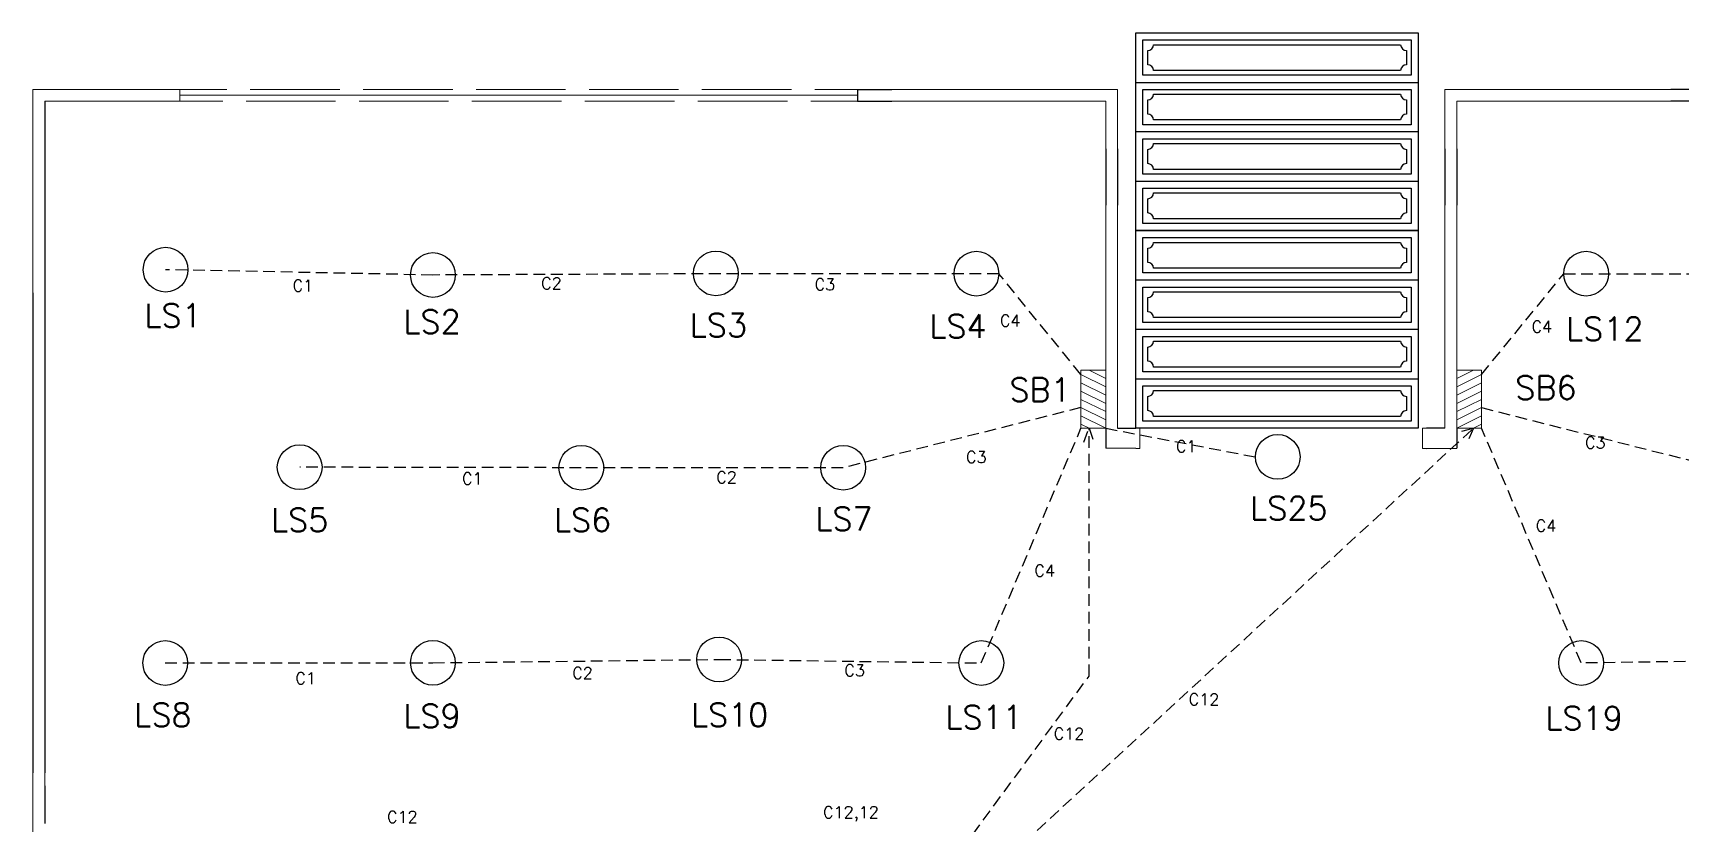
# Model space of a CAD drawing. Header units: inches. Extents: x 860 to 1934, y 89 to 855.
# Drawn here: x 867 to 1571, y 517 to 855 of the extents above; entities that cross this region are included whole.
import ezdxf

# ---------------------------------------------------------------- set-up
doc = ezdxf.new("R2010")
doc.units = ezdxf.units.IN
doc.header["$LTSCALE"] = 20
doc.header["$MEASUREMENT"] = 0
doc.linetypes.add('DASHEDX2', pattern=[1.5, 1, -0.5])
doc.linetypes.add('HIDDEN', pattern=[0.375, 0.25, -0.125])
doc.layers.add('Hidden', color=3, linetype='HIDDEN')
doc.layers.add('Legend', color=6, linetype='Continuous')
doc.styles.add('style1', font='txt.shx', dxfattribs={"height": 41})

# ---------------------------------------------------------------- blocks, each defined once
blk = doc.blocks.new('Garage Door - Paneled 10 ft.')
for p, q in [((0, 63), (120, 63)), ((120, 42), (0, 42)), ((0, 21), (120, 21))]:
    blk.add_line(p, q)
for points in [[(0, 0), (0, 84), (120, 84), (120, 0)], [(3, 66), (3, 81), (117, 81), (117, 66)], [(3, 45), (3, 60), (117, 60), (117, 45)], [(3, 24), (3, 39), (117, 39), (117, 24)], [(3, 3), (3, 18), (117, 18), (117, 3)]]:
    blk.add_lwpolyline(points, close=True)
for points in [[(7.5, 79), (112.5, 79)], [(5, 70.5), (5, 76.5)], [(115, 76.5), (115, 70.5)], [(112.5, 68), (7.5, 68)], [(7.5, 58), (112.5, 58)], [(5, 49.5), (5, 55.5)], [(115, 55.5), (115, 49.5)], [(112.5, 47), (7.5, 47)], [(7.5, 37), (112.5, 37)], [(5, 28.5), (5, 34.5)], [(115, 34.5), (115, 28.5)], [(112.5, 26), (7.5, 26)], [(7.5, 16), (112.5, 16)], [(5, 7.5), (5, 13.5)], [(115, 13.5), (115, 7.5)], [(112.5, 5), (7.5, 5)]]:
    blk.add_lwpolyline(points)
for centre, start, end in [((4.9375, 79.0625), 271.3972, 358.6028), ((115.0625, 79.0625), 181.3972, 268.6028), ((4.9375, 67.9375), 1.397181, 88.60282), ((115.0625, 67.9375), 91.39719, 178.6028), ((4.9375, 58.0625), 271.3972, 358.6028), ((115.0625, 58.0625), 181.3972, 268.6028), ((4.9375, 46.9375), 1.397181, 88.60282), ((115.0625, 46.9375), 91.39719, 178.6028), ((4.9375, 37.0625), 271.3972, 358.6028), ((115.0625, 37.0625), 181.3972, 268.6028), ((4.9375, 25.9375), 1.397181, 88.60282), ((115.0625, 25.9375), 91.39719, 178.6028), ((4.9375, 16.0625), 271.3972, 358.6028), ((115.0625, 16.0625), 181.3972, 268.6028), ((4.9375, 4.9375), 1.397181, 88.60282), ((115.0625, 4.9375), 91.39719, 178.6028)]:
    blk.add_arc(centre, 2.5633, start, end)

msp = doc.modelspace()

# ---------------------------------------------------------------- linework, layer by layer
at = {"lineweight": 13}
for p, q in [((930.12, 830.54), (867.3, 830.54)), ((930.12, 825.52), (930.12, 830.54)), ((930.12, 825.52), (872.33, 825.52)), ((978.36, 828.03), (930.12, 828.03)), ((1026.61, 828.03), (978.36, 828.03)), ((1074.85, 828.03), (1026.61, 828.03)), ((1123.09, 828.03), (1074.85, 828.03)), ((1171.34, 828.03), (1123.09, 828.03)), ((1219.58, 828.03), (1171.34, 828.03)), ((1234.15, 825.52), (1325.61, 825.52)), ((1566.96, 825.52), (1475.5, 825.52)), ((1325.61, 781.04), (1325.61, 685.81)), ((1475.5, 781.04), (1475.5, 685.81)), ((872.33, 538.57), (872.33, 533))]:
    msp.add_line(p, q, dxfattribs=at)
at = {"linetype": 'Continuous', "lineweight": 13}
for p, q in [((867.3, 743.6), (867.3, 830.54)), ((867.3, 830.54), (867.3, 830.54)), ((1234.15, 830.54), (1330.64, 830.54)), ((1330.64, 830.54), (1330.64, 825.52)), ((1470.47, 830.54), (1470.47, 825.52)), ((1566.96, 830.54), (1470.47, 830.54)), ((872.33, 825.52), (872.33, 743.6)), ((1325.61, 825.52), (1325.61, 805.16)), ((1330.64, 825.52), (1330.64, 805.16)), ((1470.47, 825.52), (1470.47, 805.16)), ((1475.5, 825.52), (1475.5, 805.16)), ((1330.64, 781.04), (1330.64, 685.81)), ((1470.47, 781.04), (1470.47, 685.81)), ((1338.47, 685.81), (1340.19, 685.81)), ((1340.19, 685.81), (1340.19, 683.66)), ((1340.19, 683.66), (1340.19, 681.51)), ((1462.64, 685.81), (1460.92, 685.81)), ((1460.92, 685.81), (1460.92, 683.66)), ((1460.92, 683.66), (1460.92, 681.51)), ((1338.47, 677.21), (1340.19, 677.21)), ((1340.19, 681.51), (1340.19, 679.36)), ((1340.19, 679.36), (1340.19, 677.21)), ((1460.92, 681.51), (1460.92, 679.36)), ((1460.92, 679.36), (1460.92, 677.21)), ((1462.64, 677.21), (1460.92, 677.21)), ((867.3, 509.93), (867.3, 538.57))]:
    msp.add_line(p, q, dxfattribs=at)
at = {"linetype": 'DASHEDX2', "lineweight": 13}
for p, q in [((930.12, 830.54), (978.36, 830.54)), ((978.36, 830.54), (1026.61, 830.54)), ((1026.61, 830.54), (1074.85, 830.54)), ((1074.85, 830.54), (1123.09, 830.54)), ((1123.09, 830.54), (1171.34, 830.54)), ((1171.34, 830.54), (1219.58, 830.54)), ((978.36, 825.52), (930.12, 825.52)), ((1026.61, 825.52), (978.36, 825.52)), ((1074.85, 825.52), (1026.61, 825.52)), ((1123.09, 825.52), (1074.85, 825.52)), ((1171.34, 825.52), (1123.09, 825.52)), ((1219.58, 825.52), (1171.34, 825.52))]:
    msp.add_line(p, q, dxfattribs=at)
for p, q in [((1219.58, 830.54), (1219.58, 825.52)), ((1219.58, 830.54), (1234.15, 830.54)), ((1581.53, 830.54), (1566.96, 830.54)), ((872.33, 825.52), (872.33, 753.52)), ((1219.58, 825.52), (1234.15, 825.52)), ((1581.53, 825.52), (1566.96, 825.52)), ((1325.61, 805.16), (1325.61, 781.04)), ((1330.64, 805.16), (1330.64, 781.04)), ((1470.47, 805.16), (1470.47, 781.04)), ((1475.5, 805.16), (1475.5, 781.04)), ((872.33, 753.52), (872.33, 743.6)), ((867.3, 743.6), (867.3, 671.24)), ((872.33, 743.6), (872.33, 671.24)), ((1325.61, 685.81), (1325.61, 680.79)), ((1330.64, 685.81), (1338.47, 685.81)), ((1470.47, 685.81), (1462.64, 685.81)), ((1475.5, 685.81), (1475.5, 680.79)), ((1325.61, 680.79), (1325.61, 677.22)), ((1338.47, 677.21), (1325.61, 677.22)), ((1462.64, 677.21), (1475.5, 677.22)), ((1475.5, 680.79), (1475.5, 677.22)), ((867.3, 671.24), (867.3, 538.57)), ((872.33, 671.24), (872.33, 538.57)), ((872.33, 533), (872.33, 516.99))]:
    msp.add_line(p, q)
at = {"color": 5, "lineweight": 13}
for p, q in [((1325.61, 710.58), (1315, 710.58)), ((1315, 710.58), (1315, 685.81)), ((1325.61, 703.51), (1315, 708.74)), ((1325.61, 699.97), (1315, 705.2)), ((1325.61, 707.04), (1318.44, 710.58)), ((1325.61, 707.04), (1325.61, 710.58)), ((1325.61, 703.51), (1325.61, 707.04)), ((1475.5, 707.04), (1475.5, 710.58)), ((1475.5, 710.58), (1486.11, 710.58)), ((1475.5, 707.04), (1482.67, 710.58)), ((1475.5, 703.51), (1486.11, 708.74)), ((1475.5, 703.51), (1475.5, 707.04)), ((1475.5, 699.97), (1486.11, 705.2)), ((1486.11, 710.58), (1486.11, 685.81)), ((1325.61, 696.43), (1315, 701.66)), ((1325.61, 692.89), (1315, 698.12)), ((1325.61, 699.97), (1325.61, 703.51)), ((1325.61, 696.43), (1325.61, 699.97)), ((1475.5, 699.97), (1475.5, 703.51)), ((1475.5, 696.43), (1486.11, 701.66)), ((1475.5, 696.43), (1475.5, 699.97)), ((1475.5, 692.89), (1486.11, 698.12)), ((1325.61, 689.35), (1315, 694.59)), ((1325.61, 685.81), (1315, 691.05)), ((1325.61, 692.89), (1325.61, 696.43)), ((1325.61, 689.35), (1325.61, 692.89)), ((1475.5, 692.89), (1475.5, 696.43)), ((1475.5, 689.35), (1486.11, 694.59)), ((1475.5, 689.35), (1475.5, 692.89)), ((1475.5, 685.81), (1486.11, 691.05)), ((1318.44, 685.81), (1315, 687.51)), ((1315, 685.81), (1325.61, 685.81)), ((1325.61, 685.81), (1325.61, 689.35)), ((1475.5, 685.81), (1475.5, 689.35)), ((1486.11, 685.81), (1475.5, 685.81)), ((1482.67, 685.81), (1486.11, 687.51))]:
    msp.add_line(p, q, dxfattribs=at)
at = {"color": 5}
for centre in [(923.98, 753.52), (1038.17, 751.25), (1159.03, 751.95), (1270.32, 751.82), (1530.79, 751.82), (1399.04, 673.55), (981.25, 669.14), (1101.56, 668.93), (1213.45, 668.93), (923.83, 585.52), (1038.17, 585.62), (1160.43, 587.02), (1272.43, 585.52), (1528.68, 585.52)]:
    msp.add_circle(centre, 9.56, dxfattribs=at)
at = {"layer": 'Hidden'}
for p, q in [((1038.17, 751.25), (923.98, 753.52)), ((1168.59, 751.82), (1038.17, 751.25)), ((1279.89, 751.82), (1168.59, 751.82)), ((1315, 708.74), (1279.89, 751.82)), ((1486.11, 708.74), (1521.22, 751.82)), ((1521.22, 751.82), (1632.52, 751.82)), ((1272.43, 585.52), (1315, 685.81)), ((1325.61, 685.81), (1389.47, 673.55)), ((1528.68, 585.52), (1486.11, 685.81)), ((923.83, 585.52), (1038.17, 585.62)), ((1038.17, 585.62), (1160.43, 587.02)), ((1160.43, 587.02), (1272.43, 585.52)), ((1640.68, 587.02), (1528.68, 585.52))]:
    msp.add_line(p, q, dxfattribs=at)
at = {"layer": 'Hidden', "color": 1}
for p, q in [((1315, 694.59), (1213.45, 668.93)), ((1486.11, 694.59), (1587.66, 668.93)), ((1246.65, 468.23), (1482.67, 685.81)), ((1316.2, 679.85), (1318.44, 685.81)), ((1318.44, 579.93), (1318.44, 685.81)), ((1318.44, 685.81), (1320.33, 680.36)), ((1477.68, 684.57), (1482.67, 685.81)), ((1482.67, 685.81), (1480.69, 681.25)), ((1101.56, 668.93), (981.25, 669.14)), ((1213.45, 668.93), (1101.56, 668.93)), ((1246.65, 482.05), (1318.44, 579.93))]:
    msp.add_line(p, q, dxfattribs=at)

# ---------------------------------------------------------------- block references
at = {"xscale": 1.005062997474056, "yscale": 1.005062997474095, "zscale": 1.005062997474096}
for p in [(1338.47, 770.24), (1338.47, 685.81)]:
    msp.add_blockref('Garage Door - Paneled 10 ft.', p, dxfattribs=at)

# ---------------------------------------------------------------- texts
at = {"layer": 'Legend', "style": 'style1'}
for s, p in [('C1', (978.22, 744.25)), ('C2', (1084.4, 745.21)), ('C3', (1201.21, 744.73)), ('C4', (1280.36, 729.31)), ('C4', (1507.45, 726.67)), ('C3', (1265.88, 670.97)), ('C1', (1355.53, 675.51)), ('C3', (1530.31, 677.15)), ('C1', (1050.62, 661.82)), ('C2', (1159.21, 662.3)), ('C4', (1509.24, 641.64)), ('C4', (1295.12, 622.49)), ('C3', (1213.9, 579.84)), ('C1', (979.4, 576.51)), ('C2', (1097.65, 578.69)), ('C12', (1360.99, 567.43)), ('C12', (1303.34, 552.78)), ('C12', (1018.57, 517.26)), ('C12,12', (1204.83, 519.26))]:
    msp.add_text(s, height=5, dxfattribs=at).set_placement(p)
at = {"layer": 'Legend', "char_height": 10, "width": 30.7012, "attachment_point": 1, "style": 'style1'}
for s, insert in [('{\\C7;LS1}', (914.98, 738.98)), ('{\\C7;LS2}', (1025.6, 736.32)), ('{\\C7;LS3}', (1147.92, 734.86)), ('{\\C7;LS4}', (1250.26, 734.38)), ('{\\C7;LS12}', (1522.27, 733.27)), ('{\\C7;SB1}', (1284.47, 707.26)), ('{\\C7;SB6}', (1500.53, 708.12)), ('{\\C7;LS25}', (1387.31, 656.64)), ('{\\C7;LS5}', (969.07, 651.62)), ('{\\C7;LS6}', (1089.93, 651.62)), ('{\\C7;LS7}', (1201.53, 652.11)), ('{\\C7;LS8}', (910.59, 568.38)), ('{\\C7;LS9}', (1025.6, 567.89)), ('{\\C7;LS10}', (1148.41, 568.38)), ('{\\C7;LS11}', (1257.08, 567.4)), ('{\\C7;LS19}', (1513.43, 566.99))]:
    msp.add_mtext(s, dxfattribs=dict(at, insert=insert))

doc.saveas('drawing.dxf')
